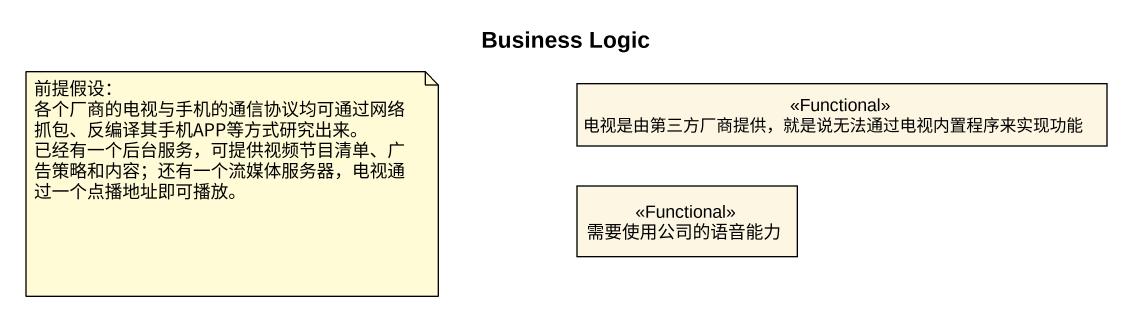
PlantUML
@startuml
title Business Logic
hide circle
hide empty members
class "电视是由第三方厂商提供，就是说无法通过电视内置程序来实现功能" as 电视是由第三方厂商提供 <<Functional>>
class 需要使用公司的语音能力 <<Functional>>
note as N1
  前提假设：
  各个厂商的电视与手机的通信协议均可通过网络抓包、反编译其手机APP等方式研究出来。
  已经有一个后台服务，可提供视频节目清单、广告策略和内容；还有一个流媒体服务器，电视通过一个点播地址即可播放。
end note
@enduml
